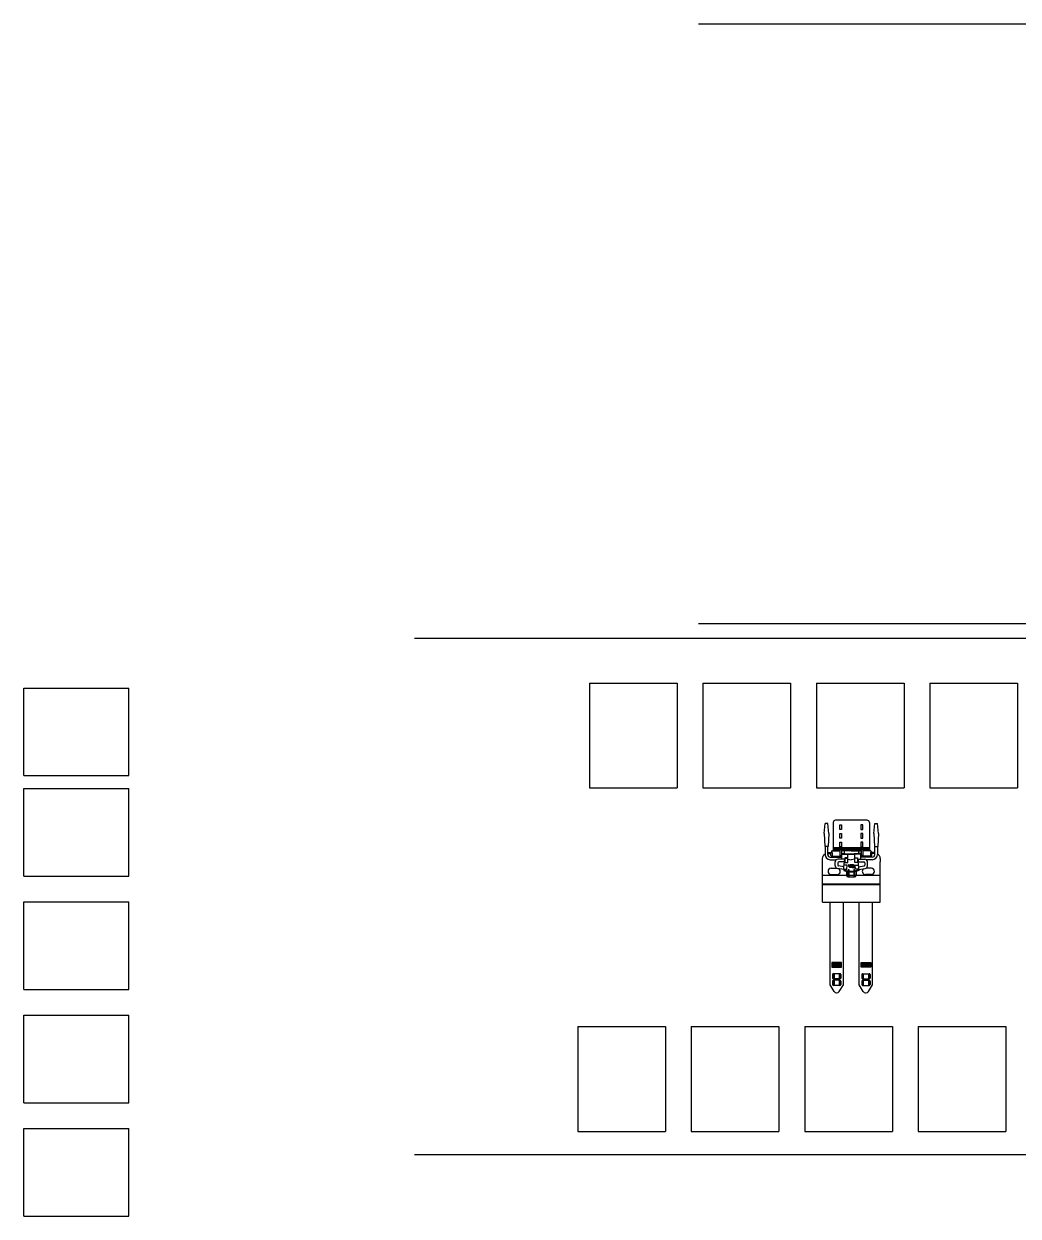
# Model space of a CAD drawing. Header units: millimetres. Extents: x -9564 to 100419, y -25359 to 24346.
# Drawn here: x 18628 to 29981, y -22591 to -8968 of the extents above; entities that cross this region are included whole.
import ezdxf

# ---------------------------------------------------------------- set-up
doc = ezdxf.new("R2010")
doc.units = ezdxf.units.MM
doc.header["$LTSCALE"] = 100
doc.layers.add('Maquinas', color=200, linetype='Continuous')
doc.layers.add('Mesas-estantes', color=230, linetype='Continuous')

msp = doc.modelspace()

# ---------------------------------------------------------------- linework, layer by layer
for points in [[(26331.806, -8967.798), (31451.781, -8967.798), (31451.781, -15824.856), (26331.806, -15824.856)], [(23087.707, -15986.043), (31444.599, -15986.043), (31444.599, -21889.555), (23087.707, -21889.555)]]:
    msp.add_lwpolyline(points)
at = {"layer": 'Maquinas'}
for p, q in [((27766.647, -18218.684), (27777.447, -18106.184)), ((27807.147, -18106.184), (27777.447, -18106.184)), ((27817.947, -18218.684), (27807.147, -18106.184)), ((27869.247, -18093.303), (27869.247, -18408.584)), ((28256.528, -18066.584), (27895.966, -18066.584)), ((28283.247, -18093.303), (28283.247, -18408.584)), ((28334.547, -18218.684), (28345.347, -18106.184)), ((28345.347, -18106.184), (28375.047, -18106.184)), ((28385.847, -18218.684), (28375.047, -18106.184)), ((27766.647, -18218.684), (27772.947, -18368.984)), ((27817.947, -18218.684), (27811.647, -18368.984)), ((28334.547, -18218.684), (28340.847, -18368.984)), ((28385.847, -18218.684), (28379.547, -18368.984)), ((27811.647, -18368.984), (27772.947, -18368.984)), ((27777.447, -18368.984), (27777.447, -18458.984)), ((27807.147, -18458.984), (27807.147, -18368.984)), ((28283.247, -18381.584), (27869.247, -18381.584)), ((28340.847, -18368.984), (28379.547, -18368.984)), ((28345.347, -18458.984), (28345.347, -18368.984)), ((28375.047, -18368.984), (28375.047, -18458.984)), ((27745.047, -18503.984), (27745.047, -18540.884)), ((27819.747, -18440.984), (27807.147, -18440.984)), ((27807.147, -18446.384), (27842.247, -18446.384)), ((27819.747, -18440.984), (27823.347, -18437.384)), ((27823.347, -18437.384), (27857.547, -18437.384)), ((27836.847, -18488.684), (27969.147, -18488.684)), ((27836.847, -18518.384), (27904.576, -18518.384)), ((27842.247, -18468.884), (27842.247, -18437.384)), ((27850.347, -18422.984), (27850.347, -18437.384)), ((27851.247, -18477.884), (27969.147, -18477.884)), ((27857.547, -18415.784), (27945.747, -18415.784)), ((27857.547, -18437.384), (27857.547, -18477.884)), ((28283.247, -18395.084), (27869.247, -18395.084)), ((28283.247, -18404.084), (27869.247, -18404.084)), ((27869.247, -18408.584), (27945.747, -18408.584)), ((28004.247, -18512.035), (27923.541, -18512.035)), ((27945.747, -18404.084), (27945.747, -18477.884)), ((27945.747, -18471.584), (27963.747, -18471.584)), ((27963.747, -18404.084), (27963.747, -18477.884)), ((28188.747, -18408.584), (27963.747, -18408.584)), ((28076.247, -18415.784), (27963.747, -18415.784)), ((27963.747, -18446.384), (27995.247, -18446.384)), ((27963.747, -18451.784), (28040.247, -18451.784)), ((27969.147, -18512.035), (27969.147, -18456.284)), ((27969.147, -18456.284), (28035.747, -18456.284)), ((27995.247, -18415.784), (27995.247, -18456.284)), ((27997.047, -18512.035), (27997.047, -18543.535)), ((28035.747, -18491.335), (28004.247, -18495.835)), ((28004.247, -18495.835), (28004.247, -18543.535)), ((28004.247, -18502.135), (28035.747, -18502.135)), ((28035.747, -18456.284), (28037.547, -18454.484)), ((28035.747, -18551.635), (28035.747, -18456.284)), ((28035.747, -18512.984), (28076.247, -18520.184)), ((28037.547, -18454.484), (28114.947, -18454.484)), ((28040.247, -18451.784), (28042.047, -18449.984)), ((28042.047, -18449.984), (28110.447, -18449.984)), ((28076.247, -18415.784), (28188.747, -18415.784)), ((28116.747, -18512.984), (28076.247, -18520.184)), ((28112.247, -18451.784), (28110.447, -18449.984)), ((28188.747, -18451.784), (28112.247, -18451.784)), ((28116.747, -18456.284), (28114.947, -18454.484)), ((28183.347, -18456.284), (28116.747, -18456.284)), ((28116.747, -18551.635), (28116.747, -18456.284)), ((28116.747, -18491.335), (28148.247, -18495.835)), ((28148.247, -18502.135), (28116.747, -18502.135)), ((28148.247, -18495.835), (28148.247, -18543.535)), ((28148.247, -18512.035), (28228.953, -18512.035)), ((28155.447, -18512.035), (28155.447, -18543.535)), ((28157.247, -18415.784), (28157.247, -18456.284)), ((28188.747, -18446.384), (28157.247, -18446.384)), ((28183.347, -18512.035), (28183.347, -18456.284)), ((28301.247, -18477.884), (28183.347, -18477.884)), ((28315.647, -18488.684), (28183.347, -18488.684)), ((28188.747, -18404.084), (28188.747, -18477.884)), ((28206.747, -18471.584), (28188.747, -18471.584)), ((28206.747, -18404.084), (28206.747, -18477.884)), ((28283.247, -18408.584), (28206.747, -18408.584)), ((28294.947, -18415.784), (28206.747, -18415.784)), ((28315.647, -18518.384), (28247.917, -18518.384)), ((28294.947, -18437.384), (28294.947, -18477.884)), ((28329.147, -18437.384), (28294.947, -18437.384)), ((28302.147, -18422.984), (28302.147, -18437.384)), ((28310.247, -18468.884), (28310.247, -18437.384)), ((28345.347, -18446.384), (28310.247, -18446.384)), ((28332.747, -18440.984), (28329.147, -18437.384)), ((28332.747, -18440.984), (28345.347, -18440.984)), ((28407.447, -18503.984), (28407.447, -18540.884)), ((27745.047, -18540.884), (27747.747, -18540.884)), ((27747.747, -18696.584), (27747.747, -18540.884)), ((27846.747, -18615.584), (27907.397, -18615.584)), ((27892.041, -18588.535), (27892.041, -18543.535)), ((27991.041, -18629.998), (27919.086, -18619.719)), ((27923.541, -18552.535), (27923.541, -18580.73)), ((27991.041, -18598.178), (27931.268, -18589.639)), ((28004.247, -18543.535), (27932.541, -18543.535)), ((27991.041, -18598.178), (27997.047, -18543.535)), ((27991.041, -18629.998), (27991.041, -18598.178)), ((27991.041, -18629.998), (27991.041, -18625.498)), ((27991.041, -18625.498), (28027.041, -18625.498)), ((27991.041, -18629.998), (27991.041, -18641.698)), ((27991.041, -18635.075), (28050.243, -18654.284)), ((27991.041, -18641.698), (28049.247, -18660.584)), ((28030.641, -18579.598), (27993.083, -18579.598)), ((28004.247, -18543.535), (28004.247, -18551.635)), ((28004.247, -18551.635), (28035.747, -18551.635)), ((28020.144, -18651.141), (28020.144, -18696.584)), ((28024.644, -18652.601), (28024.644, -18696.584)), ((28027.041, -18625.498), (28030.641, -18579.598)), ((28041.744, -18629.349), (28041.744, -18651.526)), ((28041.744, -18629.349), (28046.244, -18629.349)), ((28041.744, -18658.149), (28041.744, -18715.484)), ((28049.247, -18578.684), (28043.847, -18578.684)), ((28043.847, -18578.684), (28043.847, -18591.284)), ((28054.647, -18602.084), (28043.847, -18591.284)), ((28046.244, -18629.349), (28046.244, -18652.986)), ((28046.244, -18659.609), (28046.244, -18715.484)), ((28049.247, -18575.984), (28061.847, -18575.984)), ((28049.247, -18575.984), (28049.247, -18578.684)), ((28103.247, -18660.584), (28049.247, -18660.584)), ((28102.25, -18654.284), (28050.243, -18654.284)), ((28051.047, -18594.884), (28051.047, -18585.884)), ((28051.047, -18585.884), (28101.447, -18585.884)), ((28054.647, -18594.884), (28051.047, -18594.884)), ((28054.647, -18597.584), (28054.647, -18594.884)), ((28064.547, -18597.584), (28054.647, -18597.584)), ((28054.647, -18602.084), (28097.847, -18602.084)), ((28061.847, -18575.984), (28061.847, -18578.684)), ((28090.647, -18578.684), (28061.847, -18578.684)), ((28064.547, -18600.284), (28064.547, -18597.584)), ((28064.547, -18600.284), (28087.947, -18600.284)), ((28097.847, -18604.798), (28078.047, -18604.798)), ((28078.047, -18607.498), (28078.047, -18604.798)), ((28087.947, -18607.498), (28078.047, -18607.498)), ((28087.947, -18600.284), (28087.947, -18597.584)), ((28087.947, -18597.584), (28097.847, -18597.584)), ((28087.947, -18607.498), (28087.947, -18610.198)), ((28124.253, -18610.198), (28087.947, -18610.198)), ((28090.647, -18575.984), (28090.647, -18578.684)), ((28103.247, -18575.984), (28090.647, -18575.984)), ((28097.847, -18602.084), (28108.647, -18591.284)), ((28097.847, -18597.584), (28097.847, -18594.884)), ((28097.847, -18594.884), (28101.447, -18594.884)), ((28097.847, -18604.798), (28097.847, -18607.498)), ((28124.041, -18607.498), (28097.847, -18607.498)), ((28101.447, -18594.884), (28101.447, -18585.884)), ((28161.453, -18635.075), (28102.25, -18654.284)), ((28103.247, -18575.984), (28103.247, -18578.684)), ((28103.247, -18578.684), (28108.647, -18578.684)), ((28161.453, -18641.698), (28103.247, -18660.584)), ((28106.25, -18629.349), (28106.25, -18652.986)), ((28110.75, -18629.349), (28106.25, -18629.349)), ((28106.25, -18659.609), (28106.25, -18715.484)), ((28108.647, -18578.684), (28108.647, -18591.284)), ((28110.75, -18629.349), (28110.75, -18651.526)), ((28110.75, -18658.149), (28110.75, -18715.484)), ((28148.247, -18551.635), (28116.747, -18551.635)), ((28125.453, -18625.498), (28121.853, -18579.598)), ((28121.853, -18579.598), (28159.411, -18579.598)), ((28161.453, -18625.498), (28125.453, -18625.498)), ((28127.85, -18652.601), (28127.85, -18696.584)), ((28132.35, -18651.141), (28132.35, -18696.584)), ((28148.247, -18543.535), (28219.953, -18543.535)), ((28148.247, -18543.535), (28148.247, -18551.635)), ((28161.453, -18598.178), (28155.447, -18543.535)), ((28161.453, -18598.178), (28221.226, -18589.639)), ((28161.453, -18629.998), (28161.453, -18598.178)), ((28161.453, -18629.998), (28233.408, -18619.719)), ((28161.453, -18629.998), (28161.453, -18625.498)), ((28161.453, -18629.998), (28161.453, -18641.698)), ((28228.953, -18552.535), (28228.953, -18580.73)), ((28305.747, -18615.584), (28245.097, -18615.584)), ((28260.453, -18588.535), (28260.453, -18543.535)), ((28404.747, -18696.584), (28404.747, -18540.884)), ((28407.447, -18540.884), (28404.747, -18540.884)), ((27747.747, -18696.584), (28020.144, -18696.584)), ((27747.747, -19003.484), (27747.747, -18696.584)), ((27747.747, -18793.784), (28404.747, -18793.784)), ((27846.747, -18687.584), (27914.247, -18687.584)), ((28024.644, -18696.584), (28041.744, -18696.584)), ((28039.044, -18710.984), (28041.744, -18710.984)), ((28039.044, -18715.484), (28113.45, -18715.484)), ((28046.244, -18696.584), (28106.25, -18696.584)), ((28110.75, -18696.584), (28127.85, -18696.584)), ((28113.45, -18710.984), (28110.75, -18710.984)), ((28132.35, -18696.584), (28404.747, -18696.584)), ((28305.747, -18687.584), (28238.247, -18687.584)), ((28404.747, -19003.484), (28404.747, -18696.584)), ((27747.747, -18802.784), (28404.747, -18802.784)), ((27747.747, -19003.484), (28404.747, -19003.484)), ((27833.247, -19949.384), (27833.247, -19003.484)), ((27986.247, -19949.384), (27986.247, -19003.484)), ((28166.247, -19949.384), (28166.247, -19003.484)), ((28319.247, -19949.384), (28319.247, -19003.484)), ((27860.109, -19745.084), (27860.109, -19692.884)), ((27860.109, -19700.984), (27874.509, -19700.984)), ((27874.509, -19740.584), (27874.509, -19700.984)), ((27874.509, -19740.584), (27940.209, -19740.584)), ((27876.309, -19711.784), (27940.209, -19711.784)), ((27876.309, -19724.384), (27876.309, -19711.784)), ((27876.309, -19724.384), (27940.209, -19724.384)), ((27880.809, -19709.084), (27880.809, -19695.584)), ((27880.809, -19695.584), (27894.309, -19695.584)), ((27880.809, -19709.084), (27940.209, -19709.084)), ((27881.709, -19730.684), (27940.209, -19730.684)), ((27881.709, -19740.584), (27881.709, -19730.684)), ((27894.309, -19709.084), (27894.309, -19695.584)), ((27894.309, -19740.584), (27894.309, -19730.684)), ((27897.009, -19709.084), (27897.009, -19700.984)), ((27897.009, -19700.984), (27921.309, -19700.984)), ((27897.009, -19740.584), (27897.009, -19730.684)), ((27921.309, -19709.084), (27921.309, -19700.984)), ((27921.309, -19740.584), (27921.309, -19730.684)), ((27925.809, -19740.584), (27925.809, -19730.684)), ((27926.709, -19709.084), (27926.709, -19695.584)), ((27926.709, -19695.584), (27940.209, -19695.584)), ((27940.209, -19709.084), (27940.209, -19695.584)), ((27940.209, -19724.384), (27940.209, -19711.784)), ((27940.209, -19740.584), (27940.209, -19730.684)), ((27958.209, -19700.984), (27943.809, -19700.984)), ((27943.809, -19745.084), (27943.809, -19700.984)), ((27958.209, -19745.084), (27958.209, -19700.984)), ((28194.285, -19745.084), (28194.285, -19700.984)), ((28194.285, -19700.984), (28208.685, -19700.984)), ((28208.685, -19745.084), (28208.685, -19700.984)), ((28212.285, -19709.084), (28212.285, -19695.584)), ((28225.785, -19695.584), (28212.285, -19695.584)), ((28271.685, -19709.084), (28212.285, -19709.084)), ((28276.185, -19711.784), (28212.285, -19711.784)), ((28212.285, -19724.384), (28212.285, -19711.784)), ((28276.185, -19724.384), (28212.285, -19724.384)), ((28212.285, -19740.584), (28212.285, -19730.684)), ((28270.785, -19730.684), (28212.285, -19730.684)), ((28277.985, -19740.584), (28212.285, -19740.584)), ((28225.785, -19709.084), (28225.785, -19695.584)), ((28226.685, -19740.584), (28226.685, -19730.684)), ((28255.485, -19700.984), (28231.185, -19700.984)), ((28231.185, -19709.084), (28231.185, -19700.984)), ((28231.185, -19740.584), (28231.185, -19730.684)), ((28255.485, -19709.084), (28255.485, -19700.984)), ((28255.485, -19740.584), (28255.485, -19730.684)), ((28258.185, -19709.084), (28258.185, -19695.584)), ((28271.685, -19695.584), (28258.185, -19695.584)), ((28258.185, -19740.584), (28258.185, -19730.684)), ((28270.785, -19740.584), (28270.785, -19730.684)), ((28271.685, -19709.084), (28271.685, -19695.584)), ((28276.185, -19724.384), (28276.185, -19711.784)), ((28292.385, -19700.984), (28277.985, -19700.984)), ((28277.985, -19740.584), (28277.985, -19700.984)), ((28292.385, -19745.084), (28292.385, -19692.884)), ((27861.909, -19830.584), (27861.909, -19870.184)), ((27946.509, -19820.684), (27871.809, -19820.684)), ((27871.809, -19820.684), (27871.809, -19880.084)), ((27946.509, -19880.084), (27871.809, -19880.084)), ((27879.009, -19820.684), (27879.009, -19880.084)), ((27939.309, -19820.684), (27939.309, -19880.084)), ((27946.509, -19820.684), (27946.509, -19880.084)), ((27956.409, -19830.584), (27956.409, -19870.184)), ((28196.085, -19830.584), (28196.085, -19870.184)), ((28205.985, -19820.684), (28280.685, -19820.684)), ((28205.985, -19820.684), (28205.985, -19880.084)), ((28205.985, -19880.084), (28280.685, -19880.084)), ((28213.185, -19820.684), (28213.185, -19880.084)), ((28273.485, -19820.684), (28273.485, -19880.084)), ((28280.685, -19820.684), (28280.685, -19880.084)), ((28290.585, -19830.584), (28290.585, -19870.184)), ((27880.663, -20023.895), (27833.247, -19949.384)), ((27861.909, -19906.184), (27861.909, -19945.784)), ((27946.509, -19896.284), (27871.809, -19896.284)), ((27871.809, -19896.284), (27871.809, -19955.684)), ((27946.509, -19955.684), (27871.809, -19955.684)), ((27879.009, -19896.284), (27879.009, -19955.684)), ((27938.831, -20023.895), (27986.247, -19949.384)), ((27939.309, -19896.284), (27939.309, -19955.684)), ((27946.509, -19896.284), (27946.509, -19955.684)), ((27956.409, -19906.184), (27956.409, -19945.784)), ((28213.663, -20023.895), (28166.247, -19949.384)), ((28196.085, -19906.184), (28196.085, -19945.784)), ((28205.985, -19896.284), (28280.685, -19896.284)), ((28205.985, -19896.284), (28205.985, -19955.684)), ((28205.985, -19955.684), (28280.685, -19955.684)), ((28213.185, -19896.284), (28213.185, -19955.684)), ((28271.831, -20023.895), (28319.247, -19949.384)), ((28273.485, -19896.284), (28273.485, -19955.684)), ((28280.685, -19896.284), (28280.685, -19955.684)), ((28290.585, -19906.184), (28290.585, -19945.784)), ((27907.239, -20038.484), (27912.255, -20038.484)), ((28240.239, -20038.484), (28245.255, -20038.484))]:
    msp.add_line(p, q, dxfattribs=at)
for points in [[(27965.547, -18119.684), (27965.547, -18171.884), (27945.747, -18171.884), (27945.747, -18119.684)], [(27965.547, -18218.684), (27965.547, -18270.884), (27945.747, -18270.884), (27945.747, -18218.684)], [(28186.947, -18119.684), (28186.947, -18171.884), (28206.747, -18171.884), (28206.747, -18119.684)], [(28186.947, -18218.684), (28186.947, -18270.884), (28206.747, -18270.884), (28206.747, -18218.684)], [(27965.547, -18317.684), (27965.547, -18369.884), (27945.747, -18369.884), (27945.747, -18317.684)], [(28186.947, -18317.684), (28186.947, -18369.884), (28206.747, -18369.884), (28206.747, -18317.684)], [(27852.909, -19692.884), (27852.909, -19745.084), (27965.409, -19745.084), (27965.409, -19692.884)], [(28299.585, -19692.884), (28299.585, -19745.084), (28187.085, -19745.084), (28187.085, -19692.884)]]:
    msp.add_lwpolyline(points, close=True, dxfattribs=at)
for centre in [(28000.647, -18524.635), (28151.847, -18524.635), (28000.647, -18535.435), (28151.847, -18535.435), (27961.809, -19700.084), (27961.809, -19723.484), (28190.685, -19700.084), (28190.685, -19723.484)]:
    msp.add_circle(centre, 1.8, dxfattribs=at)
for centre, radius, start, end in [((27895.966, -18093.303), 26.719, 90, 180), ((28256.528, -18093.303), 26.719, 0, 90), ((27795.447, -18503.984), 50.4, 110.9248324, 180), ((27836.847, -18458.984), 59.4, 180, 270), ((27836.847, -18458.984), 29.7, 180, 270), ((27851.247, -18468.884), 9, 180, 270), ((27857.547, -18422.984), 7.2, 90, 180), ((27923.541, -18543.535), 31.5, 90, 180), ((28228.953, -18543.535), 31.5, 0, 90), ((28294.947, -18422.984), 7.2, 0, 90), ((28301.247, -18468.884), 9, 270, 0), ((28315.647, -18458.984), 59.4, 270, 0), ((28315.647, -18458.984), 29.7, 270, 0), ((28357.047, -18503.984), 50.4, 0, 69.0751676), ((27846.747, -18651.584), 36, 90, 270), ((27923.541, -18588.535), 31.5, 180, 261.8698976), ((27914.247, -18651.584), 36, 270, 55.4112212), ((27932.541, -18552.535), 9, 90, 180), ((27932.541, -18580.73), 9, 180, 261.8698976), ((28238.247, -18651.584), 36, 124.5887788, 270), ((28219.953, -18552.535), 9, 0, 90), ((28219.953, -18580.73), 9, 278.1301024, 0), ((28228.953, -18588.535), 31.5, 278.1301024, 0), ((28305.747, -18651.584), 36, 270, 90), ((28039.044, -18696.584), 18.9, 180, 270), ((28039.044, -18696.584), 14.4, 180, 270), ((28113.45, -18696.584), 18.9, 270, 0), ((28113.45, -18696.584), 14.4, 270, 0), ((27871.809, -19830.584), 9.9, 90, 180), ((27871.809, -19870.184), 9.9, 180, 270), ((27946.509, -19830.584), 9.9, 0, 90), ((27946.509, -19870.184), 9.9, 270, 0), ((28205.985, -19830.584), 9.9, 90, 180), ((28205.985, -19870.184), 9.9, 180, 270), ((28280.685, -19830.584), 9.9, 0, 90), ((28280.685, -19870.184), 9.9, 270, 0), ((27871.809, -19906.184), 9.9, 90, 180), ((27871.809, -19945.784), 9.9, 180, 270), ((27907.239, -20006.984), 31.5, 212.4711923, 270), ((27912.255, -20006.984), 31.5, 270, 327.5288077), ((27946.509, -19906.184), 9.9, 0, 90), ((27946.509, -19945.784), 9.9, 270, 0), ((28205.985, -19906.184), 9.9, 90, 180), ((28205.985, -19945.784), 9.9, 180, 270), ((28240.239, -20006.984), 31.5, 212.4711923, 270), ((28245.255, -20006.984), 31.5, 270, 327.5288077), ((28280.685, -19906.184), 9.9, 0, 90), ((28280.685, -19945.784), 9.9, 270, 0)]:
    msp.add_arc(centre, radius, start, end, dxfattribs=at)
at = {"layer": 'Mesas-estantes'}
for p, q in [((18627.609, -17056.513), (18627.609, -16556.513)), ((18627.609, -16556.513), (19826.231, -16556.513)), ((19826.231, -17056.513), (19826.231, -16556.513)), ((25087.792, -16499.531), (25587.792, -16499.531)), ((25087.792, -16499.531), (25087.792, -17698.154)), ((25587.792, -16499.531), (26087.792, -16499.531)), ((26087.792, -16499.531), (26087.792, -17698.154)), ((26382.594, -16499.531), (26882.594, -16499.531)), ((26382.594, -16499.531), (26382.594, -17698.154)), ((26882.594, -16499.531), (27382.594, -16499.531)), ((27382.594, -16499.531), (27382.594, -17698.154)), ((27678.678, -16499.531), (28178.678, -16499.531)), ((27678.678, -16499.531), (27678.678, -17698.154)), ((28178.678, -16499.531), (28678.678, -16499.531)), ((28678.678, -16499.531), (28678.678, -17698.154)), ((28973.48, -16499.531), (29473.48, -16499.531)), ((28973.48, -16499.531), (28973.48, -17698.154)), ((29473.48, -16499.531), (29973.48, -16499.531)), ((29973.48, -16499.531), (29973.48, -17698.154)), ((18627.609, -17556.513), (18627.609, -17056.513)), ((19826.231, -17556.513), (19826.231, -17056.513)), ((18627.609, -17556.513), (19826.231, -17556.513)), ((18627.609, -18205.456), (18627.609, -17705.456)), ((18627.609, -17705.456), (19826.231, -17705.456)), ((19826.231, -18205.456), (19826.231, -17705.456)), ((25087.792, -17698.154), (25587.792, -17698.154)), ((25587.792, -17698.154), (26087.792, -17698.154)), ((26382.594, -17698.154), (26882.594, -17698.154)), ((26882.594, -17698.154), (27382.594, -17698.154)), ((27678.678, -17698.154), (28178.678, -17698.154)), ((28178.678, -17698.154), (28678.678, -17698.154)), ((28973.48, -17698.154), (29473.48, -17698.154)), ((29473.48, -17698.154), (29973.48, -17698.154)), ((18627.609, -18705.456), (18627.609, -18205.456)), ((19826.231, -18705.456), (19826.231, -18205.456)), ((18627.609, -18705.456), (19826.231, -18705.456)), ((18627.609, -19500.258), (18627.609, -19000.258)), ((18627.609, -19000.258), (19826.231, -19000.258)), ((19826.231, -19500.258), (19826.231, -19000.258)), ((18627.609, -20000.258), (18627.609, -19500.258)), ((19826.231, -20000.258), (19826.231, -19500.258)), ((18627.609, -20000.258), (19826.231, -20000.258)), ((18627.609, -20796.342), (18627.609, -20296.342)), ((18627.609, -20296.342), (19826.231, -20296.342)), ((19826.231, -20796.342), (19826.231, -20296.342)), ((24954.776, -20425.343), (25454.776, -20425.343)), ((24954.776, -20425.343), (24954.776, -21623.966)), ((25454.776, -20425.343), (25954.776, -20425.343)), ((25954.776, -20425.343), (25954.776, -21623.966)), ((26249.577, -20425.343), (26749.577, -20425.343)), ((26249.577, -20425.343), (26249.577, -21623.966)), ((26749.577, -20425.343), (27249.577, -20425.343)), ((27249.577, -20425.343), (27249.577, -21623.966)), ((27545.662, -20425.343), (28045.662, -20425.343)), ((27545.662, -20425.343), (27545.662, -21623.966)), ((28045.662, -20425.343), (28545.662, -20425.343)), ((28545.662, -20425.343), (28545.662, -21623.966)), ((28840.463, -20425.343), (29340.463, -20425.343)), ((28840.463, -20425.343), (28840.463, -21623.966)), ((29340.463, -20425.343), (29840.463, -20425.343)), ((29840.463, -20425.343), (29840.463, -21623.966)), ((18627.609, -21296.342), (18627.609, -20796.342)), ((19826.231, -21296.342), (19826.231, -20796.342)), ((18627.609, -21296.342), (19826.231, -21296.342)), ((18627.609, -22091.144), (18627.609, -21591.144)), ((18627.609, -21591.144), (19826.231, -21591.144)), ((19826.231, -22091.144), (19826.231, -21591.144)), ((24954.776, -21623.966), (25454.776, -21623.966)), ((25454.776, -21623.966), (25954.776, -21623.966)), ((26249.577, -21623.966), (26749.577, -21623.966)), ((26749.577, -21623.966), (27249.577, -21623.966)), ((27545.662, -21623.966), (28045.662, -21623.966)), ((28045.662, -21623.966), (28545.662, -21623.966)), ((28840.463, -21623.966), (29340.463, -21623.966)), ((29340.463, -21623.966), (29840.463, -21623.966)), ((18627.609, -22591.144), (18627.609, -22091.144)), ((19826.231, -22591.144), (19826.231, -22091.144)), ((18627.609, -22591.144), (19826.231, -22591.144))]:
    msp.add_line(p, q, dxfattribs=at)

doc.saveas('drawing.dxf')
